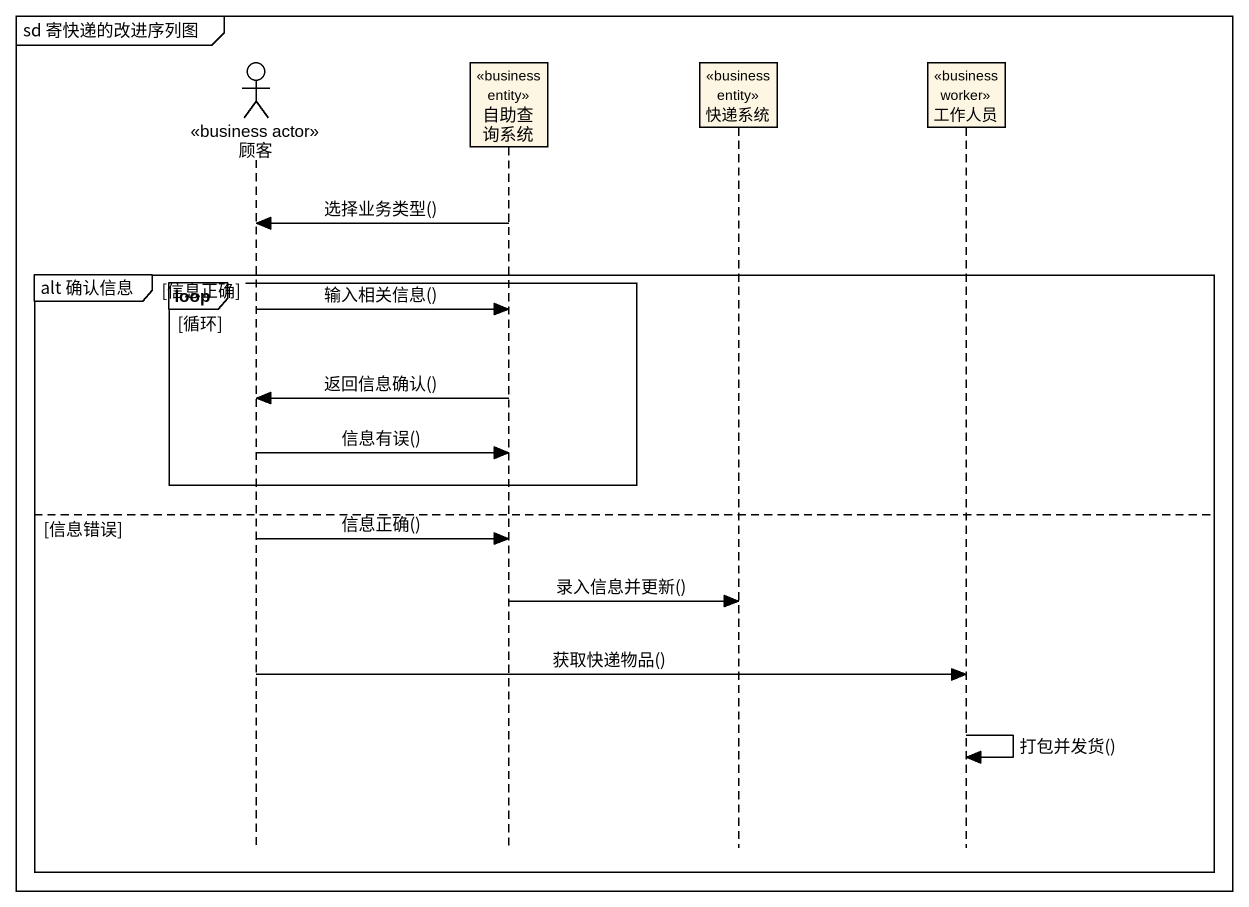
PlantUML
@startuml
mainframe sd 寄快递的改进序列图
hide footbox
actor 顾客 <<business actor>>
participant 自助查询系统 <<business entity>>
participant 快递系统 <<business entity>>
participant 工作人员 <<business worker>>

自助查询系统 -> 顾客 : 选择业务类型()
group alt 确认信息 [信息正确]
  loop 循环
    顾客 -> 自助查询系统 : 输入相关信息()
    自助查询系统 -> 顾客 : 返回信息确认()
    顾客 -> 自助查询系统 : 信息有误()
  end
else 信息错误
  顾客 -> 自助查询系统 : 信息正确()
  自助查询系统 -> 快递系统 : 录入信息并更新()
  顾客 -> 工作人员 : 获取快递物品()
  工作人员 -> 工作人员 : 打包并发货()
end
@enduml
